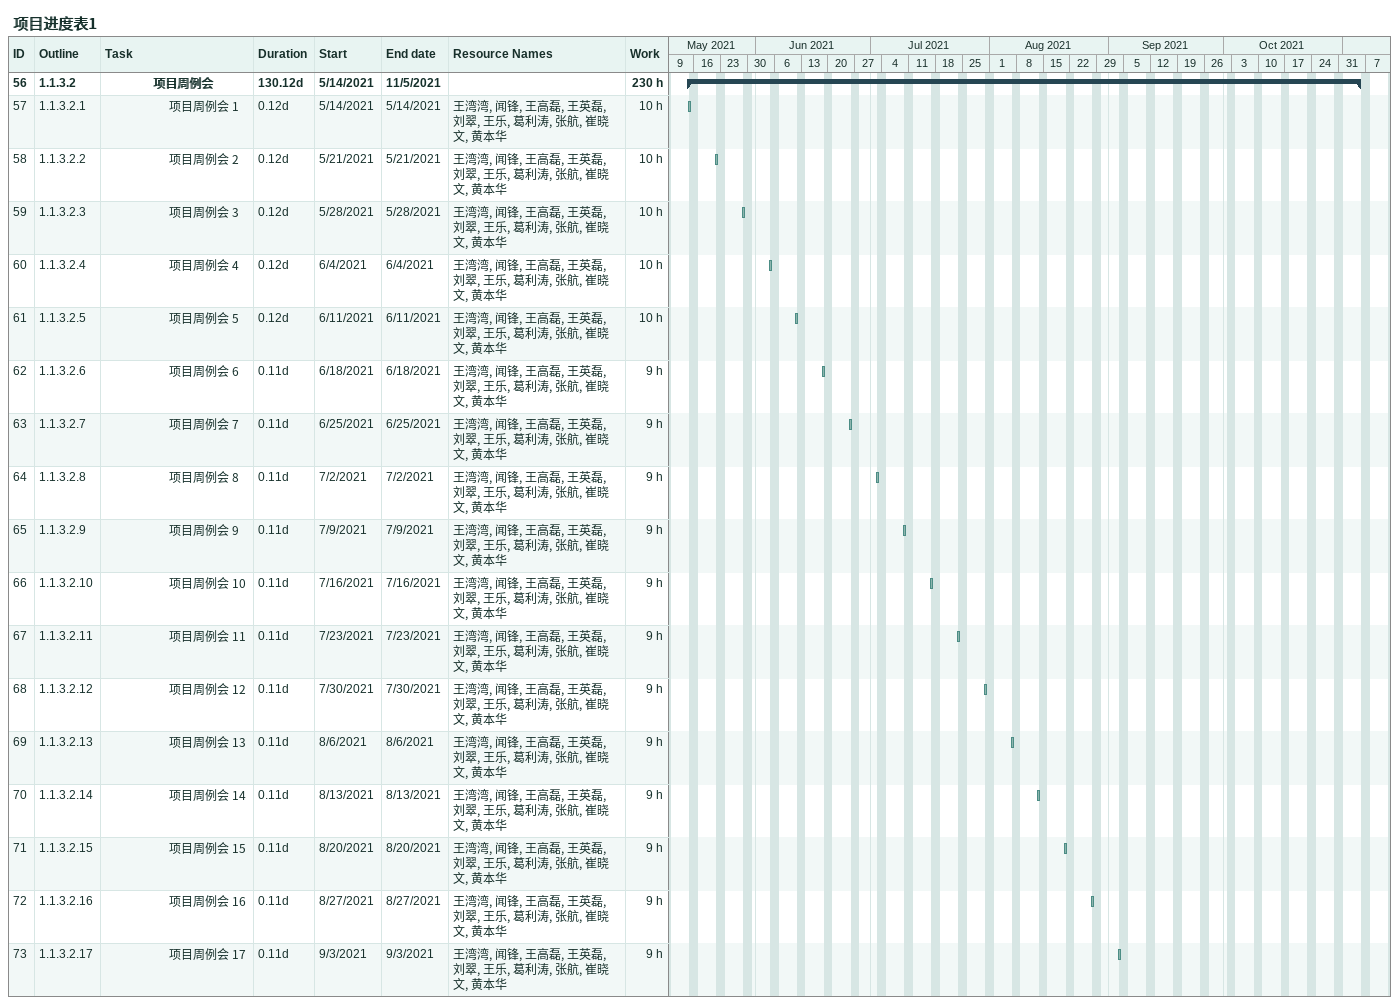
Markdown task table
项目进度表1

| ID | WBS | Task | Duration | Start | Finish | Resources | Work (h) |
|---|---|---|---|---|---|---|---|
| 56 | 1.1.3.2 | **项目周例会** | 130.12d | 2021-05-14 | 2021-11-05 |  | 230 |
| 57 | 1.1.3.2.1 | 项目周例会 1 | 0.12d | 2021-05-14 | 2021-05-14 | 王湾湾, 闻锋, 王高磊, 王英磊, 刘翠, 王乐, 葛利涛, 张航, 崔晓文, 黄本华 | 10 |
| 58 | 1.1.3.2.2 | 项目周例会 2 | 0.12d | 2021-05-21 | 2021-05-21 | 王湾湾, 闻锋, 王高磊, 王英磊, 刘翠, 王乐, 葛利涛, 张航, 崔晓文, 黄本华 | 10 |
| 59 | 1.1.3.2.3 | 项目周例会 3 | 0.12d | 2021-05-28 | 2021-05-28 | 王湾湾, 闻锋, 王高磊, 王英磊, 刘翠, 王乐, 葛利涛, 张航, 崔晓文, 黄本华 | 10 |
| 60 | 1.1.3.2.4 | 项目周例会 4 | 0.12d | 2021-06-04 | 2021-06-04 | 王湾湾, 闻锋, 王高磊, 王英磊, 刘翠, 王乐, 葛利涛, 张航, 崔晓文, 黄本华 | 10 |
| 61 | 1.1.3.2.5 | 项目周例会 5 | 0.12d | 2021-06-11 | 2021-06-11 | 王湾湾, 闻锋, 王高磊, 王英磊, 刘翠, 王乐, 葛利涛, 张航, 崔晓文, 黄本华 | 10 |
| 62 | 1.1.3.2.6 | 项目周例会 6 | 0.11d | 2021-06-18 | 2021-06-18 | 王湾湾, 闻锋, 王高磊, 王英磊, 刘翠, 王乐, 葛利涛, 张航, 崔晓文, 黄本华 | 9 |
| 63 | 1.1.3.2.7 | 项目周例会 7 | 0.11d | 2021-06-25 | 2021-06-25 | 王湾湾, 闻锋, 王高磊, 王英磊, 刘翠, 王乐, 葛利涛, 张航, 崔晓文, 黄本华 | 9 |
| 64 | 1.1.3.2.8 | 项目周例会 8 | 0.11d | 2021-07-02 | 2021-07-02 | 王湾湾, 闻锋, 王高磊, 王英磊, 刘翠, 王乐, 葛利涛, 张航, 崔晓文, 黄本华 | 9 |
| 65 | 1.1.3.2.9 | 项目周例会 9 | 0.11d | 2021-07-09 | 2021-07-09 | 王湾湾, 闻锋, 王高磊, 王英磊, 刘翠, 王乐, 葛利涛, 张航, 崔晓文, 黄本华 | 9 |
| 66 | 1.1.3.2.10 | 项目周例会 10 | 0.11d | 2021-07-16 | 2021-07-16 | 王湾湾, 闻锋, 王高磊, 王英磊, 刘翠, 王乐, 葛利涛, 张航, 崔晓文, 黄本华 | 9 |
| 67 | 1.1.3.2.11 | 项目周例会 11 | 0.11d | 2021-07-23 | 2021-07-23 | 王湾湾, 闻锋, 王高磊, 王英磊, 刘翠, 王乐, 葛利涛, 张航, 崔晓文, 黄本华 | 9 |
| 68 | 1.1.3.2.12 | 项目周例会 12 | 0.11d | 2021-07-30 | 2021-07-30 | 王湾湾, 闻锋, 王高磊, 王英磊, 刘翠, 王乐, 葛利涛, 张航, 崔晓文, 黄本华 | 9 |
| 69 | 1.1.3.2.13 | 项目周例会 13 | 0.11d | 2021-08-06 | 2021-08-06 | 王湾湾, 闻锋, 王高磊, 王英磊, 刘翠, 王乐, 葛利涛, 张航, 崔晓文, 黄本华 | 9 |
| 70 | 1.1.3.2.14 | 项目周例会 14 | 0.11d | 2021-08-13 | 2021-08-13 | 王湾湾, 闻锋, 王高磊, 王英磊, 刘翠, 王乐, 葛利涛, 张航, 崔晓文, 黄本华 | 9 |
| 71 | 1.1.3.2.15 | 项目周例会 15 | 0.11d | 2021-08-20 | 2021-08-20 | 王湾湾, 闻锋, 王高磊, 王英磊, 刘翠, 王乐, 葛利涛, 张航, 崔晓文, 黄本华 | 9 |
| 72 | 1.1.3.2.16 | 项目周例会 16 | 0.11d | 2021-08-27 | 2021-08-27 | 王湾湾, 闻锋, 王高磊, 王英磊, 刘翠, 王乐, 葛利涛, 张航, 崔晓文, 黄本华 | 9 |
| 73 | 1.1.3.2.17 | 项目周例会 17 | 0.11d | 2021-09-03 | 2021-09-03 | 王湾湾, 闻锋, 王高磊, 王英磊, 刘翠, 王乐, 葛利涛, 张航, 崔晓文, 黄本华 | 9 |
